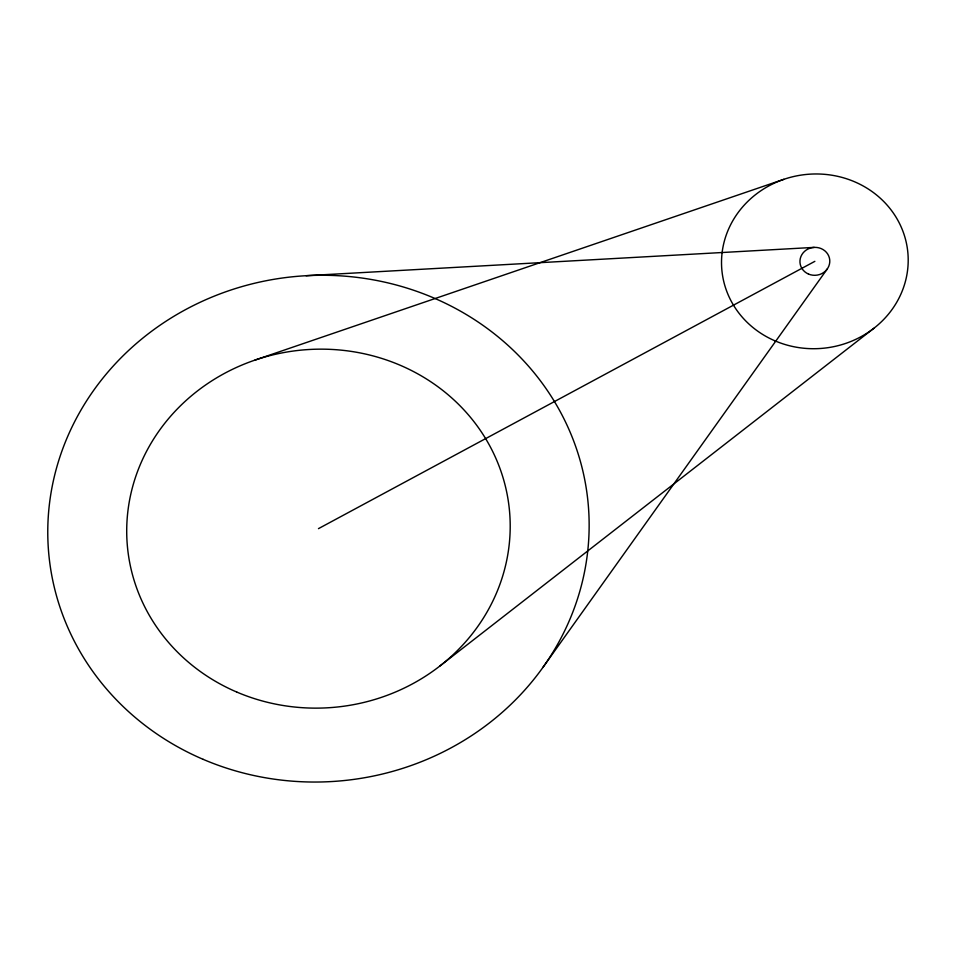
<?xml version="1.0" encoding="UTF-8"?>
<svg xmlns="http://www.w3.org/2000/svg" width="956" height="956" viewBox="0 0 956 956"><rect width="100%" height="100%" fill="white"/><g stroke="black" fill="none" stroke-linecap="round" stroke-linejoin="round"><path stroke-width="1.43" d="M542.9 667.419L827.227 269.018M439.844 666.045L873.951 328.219M318.456 528.644L814.859 261.335M254.858 360.137L783.908 179.31M306.087 275.71L814.177 247.389M236.753 692.048A191.869 179.358 -5.8 0 0 509.536 511.269A191.869 179.358 -5.8 0 0 209.089 382.615A191.869 179.358 -5.8 0 0 236.753 692.048M775.089 340.886A93.401 87.307 -5.8 0 0 907.877 252.874A93.401 87.307 -5.8 0 0 761.621 190.256A93.401 87.307 -5.8 0 0 775.089 340.886M808.501 274.061A14.949 13.97 -5.8 0 0 829.748 259.984A14.949 13.97 -5.8 0 0 806.35 249.97A14.949 13.97 -5.8 0 0 808.501 274.061M203.114 759.327A270.859 253.197 -5.8 0 0 588.203 504.111A270.859 253.197 -5.8 0 0 164.062 322.507A270.859 253.197 -5.8 0 0 203.114 759.327"/></g></svg>
